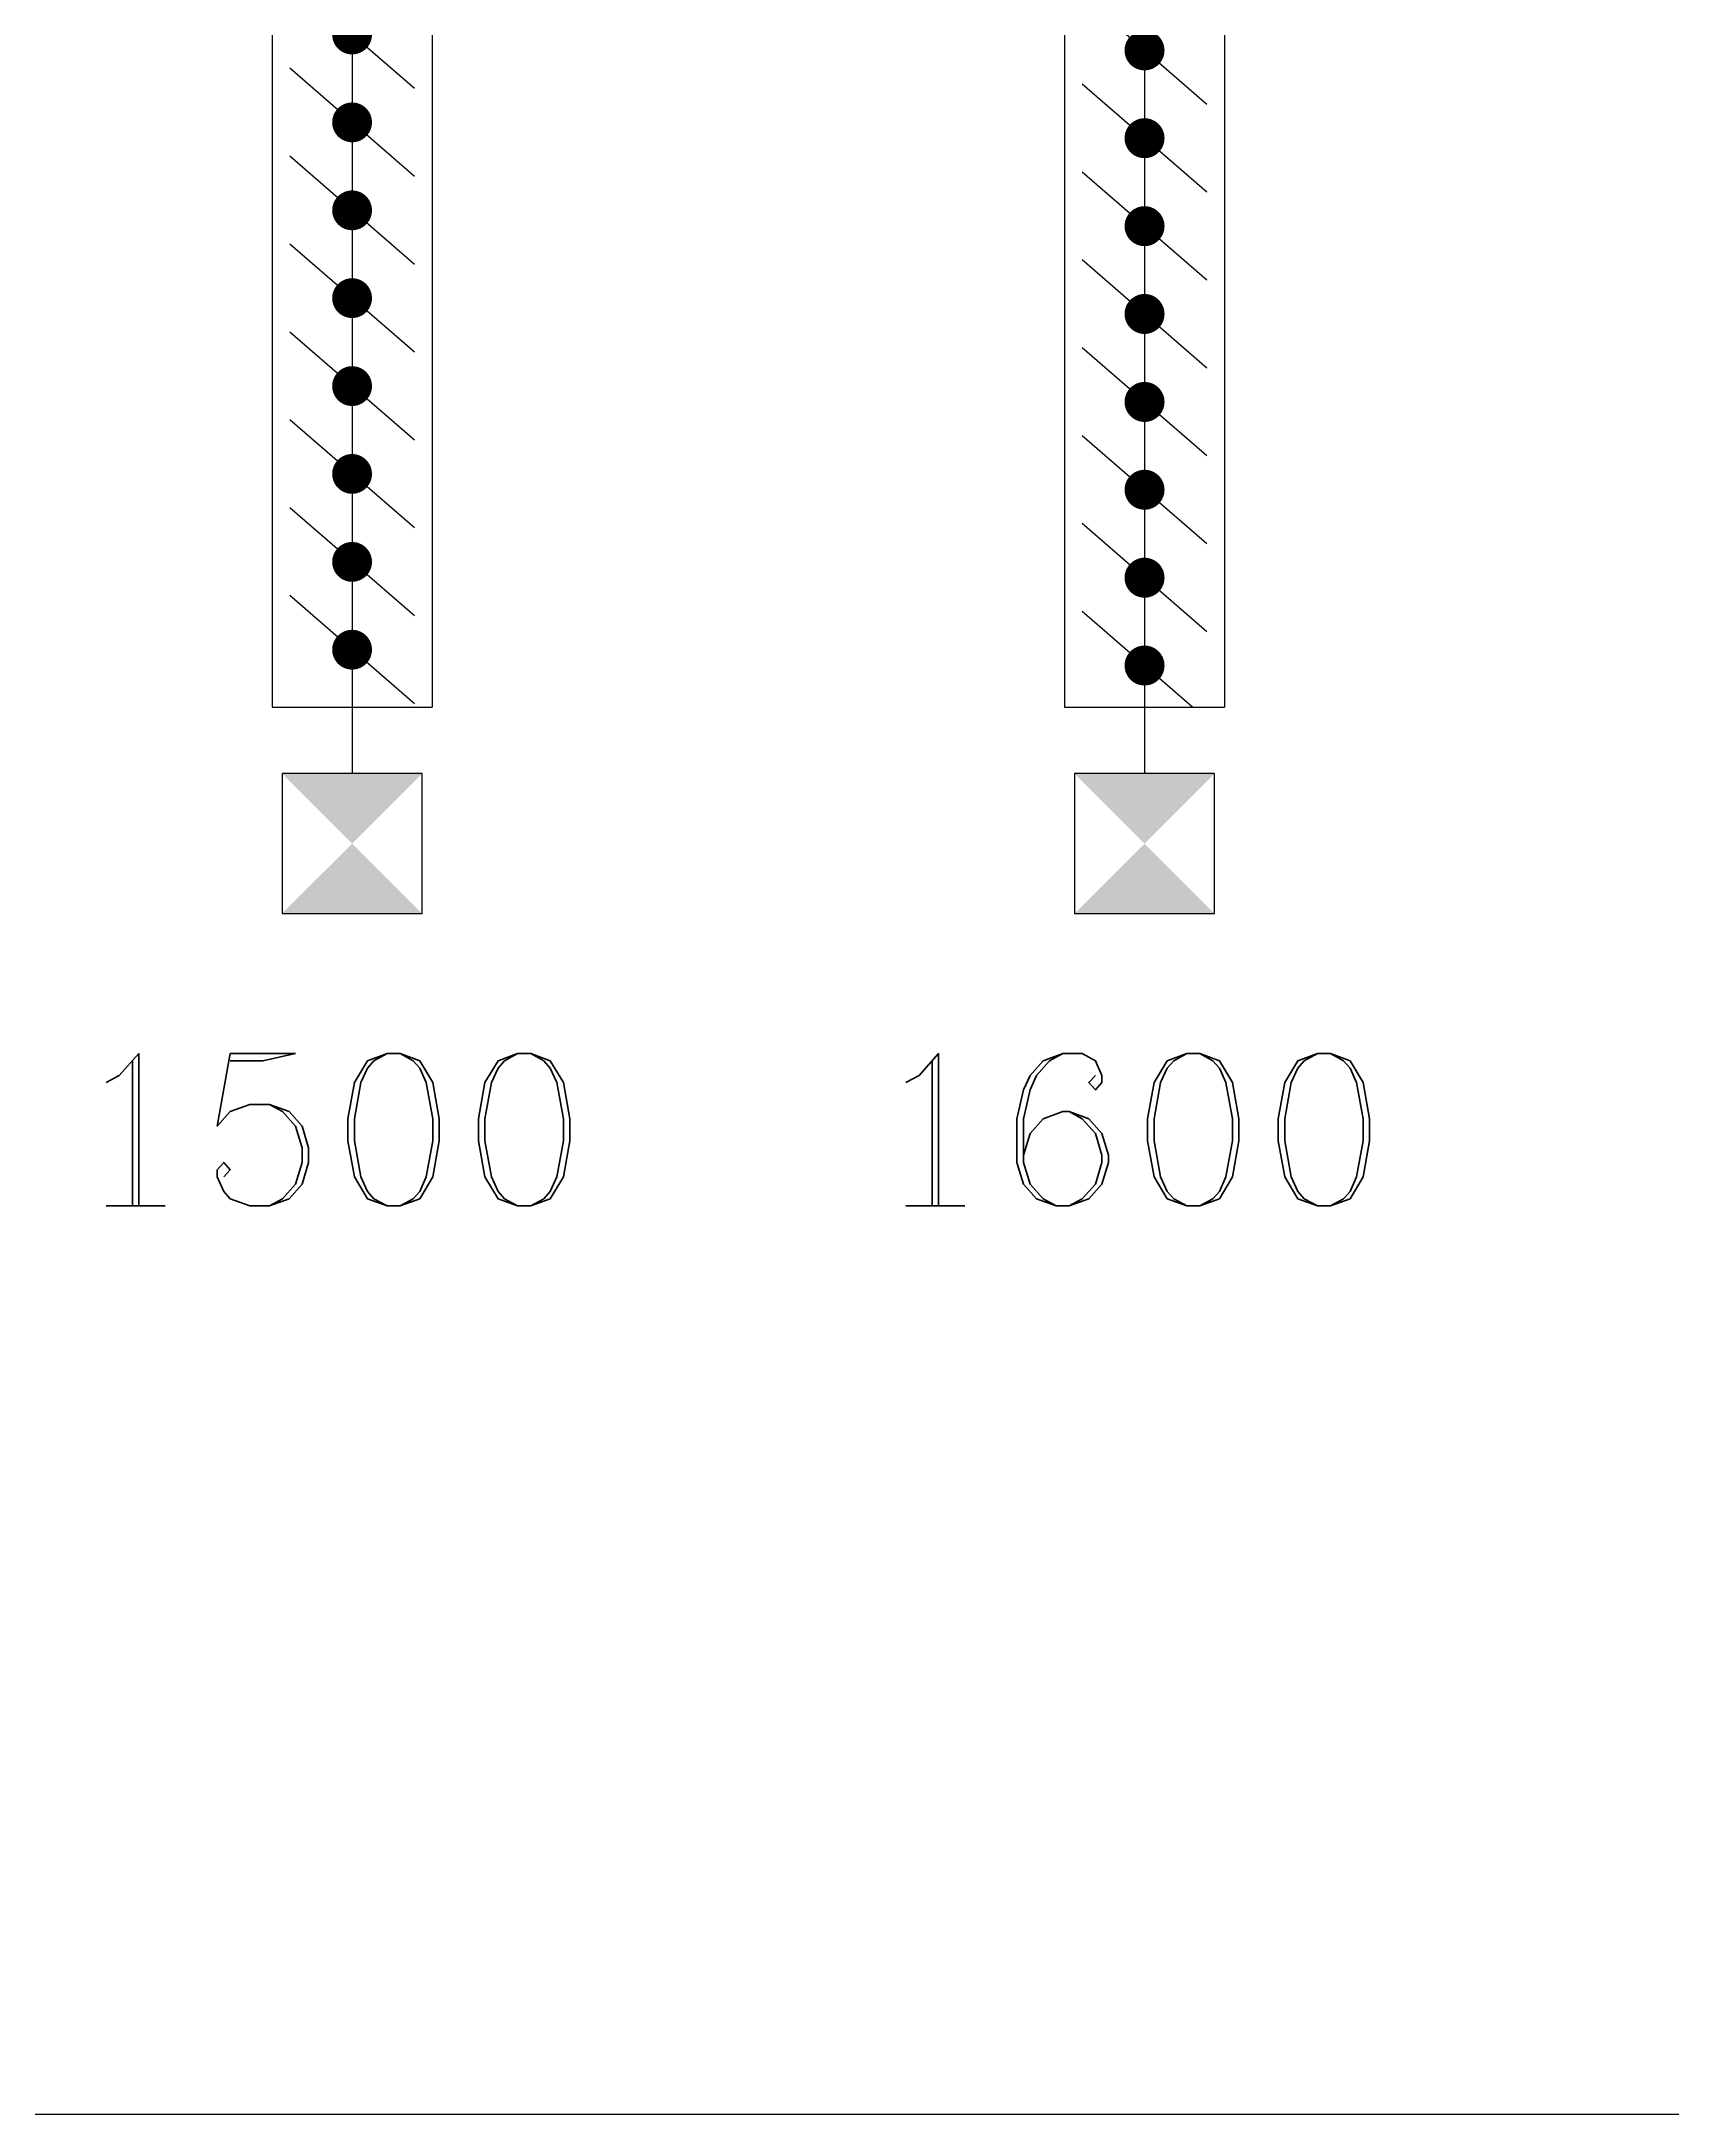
# Model space of a CAD drawing. Extents: x 462150 to 608263, y 35809 to 85242.
# Drawn here: x 521146 to 522165, y 66699 to 67995 of the extents above; entities that cross this region are included whole.
import ezdxf

# ---------------------------------------------------------------- set-up
doc = ezdxf.new("R2010")
doc.units = 0
doc.header["$LTSCALE"] = 500
doc.header["$MEASUREMENT"] = 0
for name, color, linetype in [('AC-DAMPER', 2, 'Continuous'), ('AC.VD.', 41, 'Continuous'), ('PL-W-TEXT', 7, 'Continuous')]:
    doc.layers.add(name, color=color, linetype=linetype)
doc.styles.add('FF-LOOP', font='romanc.shx', dxfattribs={"height": 2})
doc.styles.add('ROMAND', font='sanss___.ttf', dxfattribs={"height": 0.3})
doc.styles.add('ROMANS', font='romans.shx', dxfattribs={"width": 0.8, "height": 100})

# ---------------------------------------------------------------- blocks, each defined once
blk = doc.blocks.new('MD-1500')
at = {"layer": 'AC-DAMPER'}
for p, q in [((-1500, 50), (0, 50)), ((-386.7, 39), (-454.4, -39)), ((-331.8, 39), (-399.4, -39)), ((-276.8, 39), (-344.5, -39)), ((-221.9, 39), (-289.5, -39)), ((-166.9, 39), (-234.5, -39)), ((-112, 39), (-179.6, -39)), ((-57, 39), (-124.6, -39)), ((-2, 39), (-69.7, -39)), ((0, -50), (0, 50)), ((129.1, 43.8), (41.6, 43.8)), ((41.6, 43.8), (41.6, -43.8)), ((129.1, -43.8), (129.1, 43.8)), ((-1500, 0), (41.6, 0)), ((-1500, -50), (0, -50)), ((41.6, -43.8), (129.1, -43.8))]:
    blk.add_line(p, q, dxfattribs=at)
at = {"layer": 'AC-DAMPER', "const_width": 12.5}
for points in [[(-420.5, 6.2, -1), (-420.5, -6.2, -1)], [(-365.6, 6.2, -1), (-365.6, -6.2, -1)], [(-310.6, 6.2, -1), (-310.6, -6.2, -1)], [(-255.7, 6.2, -1), (-255.7, -6.2, -1)], [(-200.7, 6.2, -1), (-200.7, -6.2, -1)], [(-145.8, 6.2, -1), (-145.8, -6.2, -1)], [(-90.8, 6.2, -1), (-90.8, -6.2, -1)], [(-35.9, 6.2, -1), (-35.9, -6.2, -1)]]:
    blk.add_lwpolyline(points, format="xyb", close=True, dxfattribs=at)
at = {"layer": 'AC-DAMPER'}
blk.add_solid([(41.6, -43.8), (41.6, 43.8), (129.1, 43.8), (129.1, -43.8)], dxfattribs=at)
at = {"layer": 'AC-DAMPER', "text_generation_flag": 4, "width": 1}
for style, p in [('ROMANS', (41.6, 43.8)), ('ROMANS', (41.6, 0.5)), ('ROMAND', (41.6, -43.8))]:
    blk.add_text('a', height=0.005, rotation=90, dxfattribs=dict(at, style=style)).set_placement(p)
blk = doc.blocks.new('MD-1600')
at = {"layer": 'AC-DAMPER'}
for p, q in [((43.7, 129.1), (-43.8, 129.1)), ((-43.8, 129.1), (-43.8, 41.6)), ((43.7, 41.6), (43.7, 129.1)), ((-43.8, 41.6), (43.7, 41.6)), ((0, -1600), (0, 41.6)), ((50, 0), (-50, 0)), ((-50, -1600), (-50, 0)), ((-30, 0), (39, -59.8)), ((50, -1600), (50, 0)), ((-39, -47.1), (39, -114.7)), ((-39, -102), (39, -169.7)), ((-39, -157), (39, -224.6)), ((-39, -212), (39, -279.6)), ((-39, -266.9), (39, -334.5)), ((-39, -321.9), (39, -389.5)), ((-39, -376.8), (39, -444.5))]:
    blk.add_line(p, q, dxfattribs=at)
at = {"layer": 'AC-DAMPER', "const_width": 12.5}
for points in [[(-6.3, -26, -1), (6.2, -26, -1)], [(-6.3, -80.9, -1), (6.2, -80.9, -1)], [(-6.3, -135.9, -1), (6.2, -135.9, -1)], [(-6.3, -190.8, -1), (6.2, -190.8, -1)], [(-6.3, -245.8, -1), (6.2, -245.8, -1)], [(-6.3, -300.7, -1), (6.2, -300.7, -1)], [(-6.3, -355.7, -1), (6.2, -355.7, -1)], [(-6.3, -410.6, -1), (6.2, -410.6, -1)]]:
    blk.add_lwpolyline(points, format="xyb", close=True, dxfattribs=at)
at = {"layer": 'AC-DAMPER'}
blk.add_solid([(43.7, 41.6), (-43.8, 41.6), (-43.8, 129.1), (43.7, 129.1)], dxfattribs=at)
at = {"layer": 'AC-DAMPER', "text_generation_flag": 4, "width": 1}
for style, p in [('ROMANS', (-43.8, 41.6)), ('ROMANS', (-0.5, 41.6)), ('ROMAND', (43.7, 41.6))]:
    blk.add_text('a', height=0.005, rotation=180, dxfattribs=dict(at, style=style)).set_placement(p)

msp = doc.modelspace()

# ---------------------------------------------------------------- linework, layer by layer
msp.add_lwpolyline([(509405.5, 70606), (523222.2, 70606), (523222.2, 66699.1), (509405.5, 66699.1)], close=True)

# ---------------------------------------------------------------- block references
at = {"layer": 'AC.VD.'}
for name, p, rotation in [('MD-1600', (521835.3, 67579.1), 180), ('MD-1500', (521339.9, 67579.1), 270)]:
    msp.add_blockref(name, p, dxfattribs=dict(at, rotation=rotation))

# ---------------------------------------------------------------- texts
at = {"layer": 'PL-W-TEXT', "style": 'FF-LOOP'}
for s, p in [('1500', (521161.7, 67267.2)), ('1600', (521661.7, 67267.2))]:
    msp.add_text(s, height=95.26, dxfattribs=at).set_placement(p)

doc.saveas('drawing.dxf')
